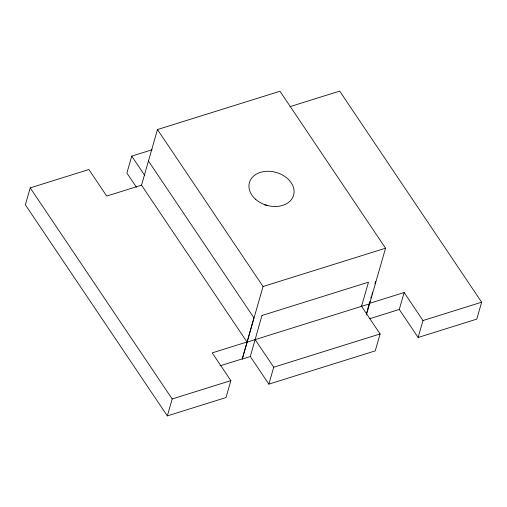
<?xml version="1.0" encoding="UTF-8"?>
<svg xmlns="http://www.w3.org/2000/svg" width="507" height="507" viewBox="0 0 507 507"><rect width="100%" height="100%" fill="white"/><g stroke="black" fill="none" stroke-linecap="round" stroke-linejoin="round"><path stroke-width="0.76" d="M366.434 314.86L385.548 248.208L279.972 91.254L157.474 129.558L141.529 185.169L106.711 196.057L88.871 169.534L30.205 187.882L25.35 204.809L167.329 415.892L226.002 397.545L230.856 380.618L212.199 352.878L247.01 341.991M152.119 149.761L131.744 156.131L126.896 173.058L136.465 187.286M167.329 415.892L172.184 398.965L30.205 187.882M261.999 315.316L250.306 356.535L242.251 359.051L253.937 317.838L148.45 161.017M242.251 359.051L263.051 286.518L157.474 129.558M361.269 305.936L380.104 333.942L375.256 350.869L268.875 384.135L273.729 367.214L255.072 339.475M361.542 306.342L368.469 282.184L262.087 315.455M366.371 313.719L367.005 311.507M367.429 310.037L369.115 304.149M141.529 185.169L247.099 342.13L369.597 303.82L369.324 303.414L369.977 301.152M370.839 298.129L371.492 295.866M371.923 294.358L372.575 292.095M374.952 283.787L375.605 281.524M290.023 106.635L339.671 91.108L481.65 302.191L476.795 319.118L418.129 337.466L399.288 309.454L404.142 292.526L369.324 303.414M418.129 337.466L422.977 320.538L404.142 292.526M263.051 286.518L385.548 248.208M369.66 318.719L399.288 309.454M219.937 365.87L242.156 358.918M172.184 398.965L230.856 380.618M273.729 367.214L380.104 333.942M422.977 320.538L481.65 302.191M131.744 156.131L144.799 175.536M250.306 356.535L268.875 384.135M264.496 204.803A22.973 17.099 16 0 1 267.411 205.557M255.389 199.099A22.973 17.099 16 0 0 293.268 196.209A22.973 17.099 16 0 0 265.871 171.347A22.973 17.099 16 0 0 255.389 199.099"/></g></svg>
